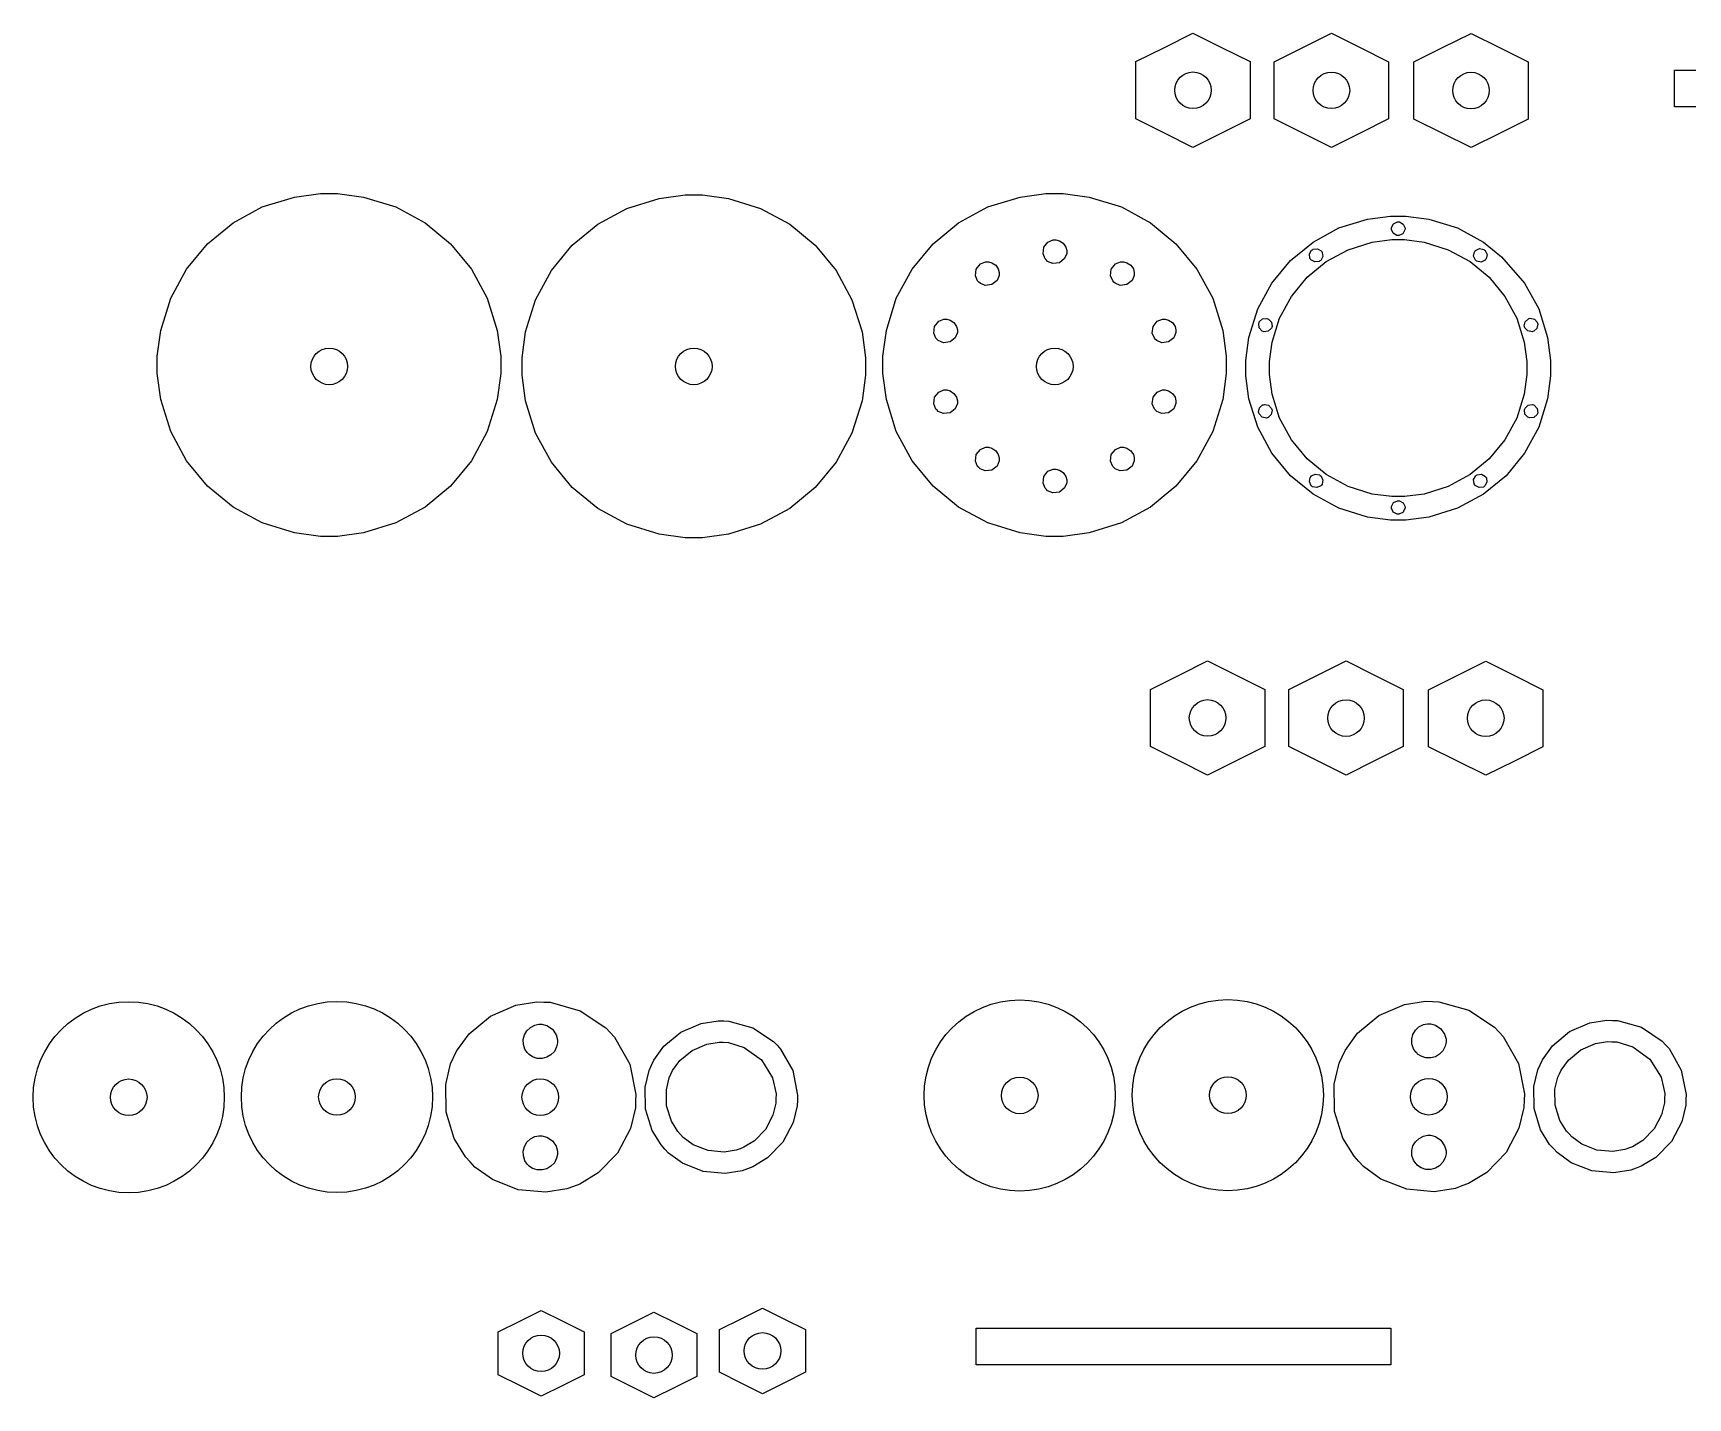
# Model space of a CAD drawing. Extents: x -158 to 1119, y 475 to 1777.
# Drawn here: x -146.5 to 34.4, y 478.4 to 627.6 of the extents above; entities that cross this region are included whole.
import ezdxf

# ---------------------------------------------------------------- set-up
doc = ezdxf.new("R2010")
doc.units = 0
doc.header["$MEASUREMENT"] = 0

msp = doc.modelspace()

# ---------------------------------------------------------------- linework, layer by layer
at = {"color": 0}
for points in [[(-16.61, 626.08), (-13.48, 624.52), (-13.48, 618.27), (-16.61, 616.71), (-19.74, 615.15), (-22.87, 616.71), (-26, 618.27), (-26, 624.52), (-22.87, 626.08), (-19.74, 627.64)], [(-1.48, 626.06), (1.65, 624.5), (1.65, 618.25), (-1.48, 616.69), (-4.61, 615.13), (-10.87, 618.25), (-10.87, 624.5), (-7.74, 626.06), (-4.61, 627.62)], [(13.78, 626.05), (16.91, 624.49), (16.91, 618.24), (13.78, 616.68), (10.66, 615.12), (4.4, 618.24), (4.4, 624.49), (7.53, 626.05), (10.66, 627.61)], [(-113.24, 610.1), (-110.4, 609.72), (-106.88, 608.63), (-103.69, 606.9), (-100.91, 604.61), (-98.62, 601.84), (-96.89, 598.65), (-95.8, 595.14), (-95.41, 592.31), (-95.41, 591.36), (-95.41, 590.42), (-95.8, 587.59), (-96.89, 584.07), (-98.62, 580.89), (-100.91, 578.11), (-103.69, 575.83), (-106.88, 574.1), (-110.4, 573.01), (-113.24, 572.62), (-114.19, 572.62), (-115.13, 572.62), (-117.97, 573.01), (-121.49, 574.1), (-124.68, 575.83), (-127.46, 578.11), (-129.75, 580.89), (-131.49, 584.07), (-132.58, 587.59), (-132.96, 590.42), (-132.96, 591.36), (-132.96, 592.31), (-132.58, 595.14), (-131.49, 598.65), (-129.75, 601.84), (-127.46, 604.61), (-124.68, 606.9), (-121.49, 608.63), (-117.97, 609.72), (-115.13, 610.1), (-114.19, 610.1)], [(-73.37, 609.94), (-70.53, 609.56), (-67.01, 608.47), (-63.82, 606.74), (-61.04, 604.45), (-58.75, 601.68), (-57.02, 598.49), (-55.92, 594.98), (-55.54, 592.14), (-55.54, 591.2), (-55.54, 590.26), (-55.92, 587.43), (-57.02, 583.91), (-58.75, 580.73), (-61.04, 577.95), (-63.82, 575.66), (-67.01, 573.94), (-70.53, 572.85), (-73.37, 572.46), (-74.31, 572.46), (-75.26, 572.46), (-78.09, 572.85), (-81.62, 573.94), (-84.81, 575.66), (-87.59, 577.95), (-89.88, 580.73), (-91.61, 583.91), (-92.7, 587.43), (-93.08, 590.26), (-93.08, 591.2), (-93.08, 592.14), (-92.7, 594.98), (-91.61, 598.49), (-89.88, 601.68), (-87.59, 604.45), (-84.81, 606.74), (-81.62, 608.47), (-78.09, 609.56), (-75.26, 609.94), (-74.31, 609.94)], [(-33.92, 610.1), (-31.09, 609.72), (-27.57, 608.63), (-24.38, 606.9), (-21.6, 604.61), (-19.31, 601.84), (-17.57, 598.65), (-16.48, 595.14), (-16.1, 592.31), (-16.1, 591.36), (-16.1, 590.42), (-16.48, 587.59), (-17.57, 584.07), (-19.31, 580.89), (-21.6, 578.11), (-24.38, 575.83), (-27.57, 574.1), (-31.09, 573.01), (-33.92, 572.62), (-34.87, 572.62), (-35.82, 572.62), (-38.65, 573.01), (-42.18, 574.1), (-45.37, 575.83), (-48.15, 578.11), (-50.44, 580.89), (-52.17, 584.07), (-53.26, 587.59), (-53.64, 590.42), (-53.64, 591.36), (-53.64, 592.31), (-53.26, 595.14), (-52.17, 598.65), (-50.44, 601.84), (-48.15, 604.61), (-45.37, 606.9), (-42.18, 608.63), (-38.65, 609.72), (-35.82, 610.1), (-34.87, 610.1)], [(-13.97, 590.18), (-13.97, 591.01), (-13.97, 591.85), (-13.63, 594.36), (-12.66, 597.48), (-11.12, 600.31), (-9.09, 602.77), (-6.62, 604.8), (-3.79, 606.34), (-0.66, 607.31), (1.85, 607.64), (2.7, 607.64), (3.54, 607.64), (6.05, 607.31), (9.18, 606.34), (12.01, 604.8), (14, 603.17), (16.51, 600.31), (18.05, 597.48), (19.02, 594.36), (19.36, 591.85), (19.36, 591.01), (19.36, 590.18), (19.02, 587.66), (18.05, 584.54), (16.51, 581.71), (14.48, 579.25), (12.01, 577.22), (9.18, 575.69), (6.05, 574.72), (3.54, 574.38), (2.7, 574.38), (1.85, 574.38), (-0.66, 574.72), (-3.79, 575.69), (-6.62, 577.22), (-9.09, 579.25), (-11.12, 581.71), (-12.66, 584.54), (-13.63, 587.66)], [(2.83, 606.99), (3.24, 606.75), (3.44, 606.33), (3.44, 606.22), (3.43, 606.12), (3.2, 605.71), (2.77, 605.51), (2.67, 605.51), (2.56, 605.52), (2.15, 605.75), (1.95, 606.18), (1.96, 606.28), (1.96, 606.38), (2.19, 606.8), (2.62, 607), (2.72, 606.99)], [(-34.72, 605.04), (-34.34, 604.94), (-33.92, 604.66), (-33.65, 604.24), (-33.54, 603.86), (-33.54, 603.73), (-33.54, 603.55), (-33.77, 602.99), (-34.35, 602.53), (-35.07, 602.45), (-35.63, 602.68), (-35.77, 602.81), (-35.9, 602.95), (-36.13, 603.51), (-36.05, 604.23), (-35.59, 604.8), (-35.03, 605.04), (-34.84, 605.04)], [(16.77, 591.72), (16.77, 591.01), (16.77, 590.3), (16.48, 588.18), (15.66, 585.55), (14.36, 583.16), (12.64, 581.08), (10.56, 579.37), (8.17, 578.07), (5.53, 577.25), (3.4, 576.97), (2.7, 576.97), (1.99, 576.97), (-0.14, 577.25), (-2.78, 578.07), (-5.17, 579.37), (-7.25, 581.08), (-8.97, 583.16), (-10.27, 585.55), (-11.09, 588.18), (-11.38, 590.3), (-11.38, 591.01), (-11.38, 591.72), (-11.09, 593.84), (-10.27, 596.48), (-8.97, 598.86), (-7.25, 600.94), (-5.17, 602.66), (-2.78, 603.95), (-0.14, 604.77), (1.99, 605.06), (2.7, 605.06), (3.4, 605.06), (5.53, 604.77), (8.17, 603.95), (10.56, 602.66), (12.64, 600.94), (14.36, 598.86), (15.66, 596.48), (16.48, 593.84)], [(-42.1, 602.64), (-41.72, 602.54), (-41.31, 602.26), (-41.03, 601.85), (-40.92, 601.47), (-40.92, 601.34), (-40.92, 601.15), (-41.16, 600.59), (-41.73, 600.14), (-42.45, 600.05), (-43.01, 600.29), (-43.15, 600.42), (-43.28, 600.55), (-43.51, 601.11), (-43.43, 601.84), (-42.97, 602.41), (-42.41, 602.64), (-42.23, 602.64)], [(-27.34, 602.64), (-26.96, 602.54), (-26.54, 602.26), (-26.26, 601.85), (-26.16, 601.47), (-26.16, 601.34), (-26.16, 601.15), (-26.39, 600.59), (-26.97, 600.14), (-27.69, 600.05), (-28.25, 600.29), (-28.38, 600.42), (-28.52, 600.55), (-28.75, 601.11), (-28.67, 601.84), (-28.21, 602.41), (-27.65, 602.64), (-27.46, 602.64)], [(-6.61, 604.01), (-6.14, 604.07), (-5.72, 603.84), (-5.66, 603.75), (-5.61, 603.67), (-5.55, 603.2), (-5.78, 602.78), (-5.87, 602.73), (-5.95, 602.67), (-6.42, 602.62), (-6.84, 602.85), (-6.9, 602.93), (-6.95, 603.01), (-7.01, 603.49), (-6.78, 603.9), (-6.69, 603.96)], [(12.21, 603.86), (12.41, 603.43), (12.31, 602.97), (12.25, 602.88), (12.19, 602.8), (11.76, 602.61), (11.29, 602.7), (11.21, 602.76), (11.13, 602.83), (10.93, 603.25), (11.02, 603.72), (11.09, 603.8), (11.15, 603.88), (11.58, 604.08), (12.05, 603.99), (12.13, 603.92)], [(-46.66, 596.38), (-46.28, 596.27), (-45.87, 596), (-45.59, 595.58), (-45.49, 595.2), (-45.49, 595.07), (-45.49, 594.89), (-45.72, 594.33), (-46.29, 593.87), (-47.02, 593.79), (-47.58, 594.02), (-47.71, 594.15), (-47.84, 594.29), (-48.07, 594.85), (-47.99, 595.57), (-47.54, 596.14), (-46.98, 596.38), (-46.79, 596.38)], [(-22.78, 596.38), (-22.4, 596.27), (-21.98, 595.99), (-21.7, 595.58), (-21.6, 595.2), (-21.6, 595.07), (-21.6, 594.89), (-21.83, 594.33), (-22.4, 593.87), (-23.13, 593.79), (-23.69, 594.02), (-23.82, 594.15), (-23.96, 594.29), (-24.19, 594.85), (-24.11, 595.57), (-23.65, 596.14), (-23.09, 596.38), (-22.9, 596.38)], [(-12.56, 595.88), (-12.52, 595.98), (-12.49, 596.07), (-12.14, 596.39), (-11.67, 596.45), (-11.57, 596.41), (-11.47, 596.38), (-11.16, 596.03), (-11.1, 595.56), (-11.13, 595.47), (-11.17, 595.37), (-11.52, 595.05), (-11.99, 594.99), (-12.08, 595.03), (-12.18, 595.06), (-12.5, 595.41)], [(17.11, 596.46), (17.58, 596.37), (17.9, 596.02), (17.93, 595.92), (17.96, 595.83), (17.86, 595.36), (17.52, 595.04), (17.42, 595.01), (17.32, 594.98), (16.86, 595.08), (16.53, 595.42), (16.5, 595.52), (16.48, 595.62), (16.57, 596.08), (16.92, 596.41), (17.02, 596.43)], [(-46.66, 588.63), (-46.28, 588.53), (-45.87, 588.25), (-45.59, 587.83), (-45.49, 587.45), (-45.49, 587.33), (-45.49, 587.14), (-45.72, 586.58), (-46.29, 586.13), (-47.02, 586.04), (-47.58, 586.28), (-47.71, 586.41), (-47.84, 586.54), (-48.07, 587.1), (-47.99, 587.83), (-47.54, 588.4), (-46.98, 588.63), (-46.79, 588.63)], [(-22.78, 588.63), (-22.4, 588.53), (-21.98, 588.25), (-21.7, 587.83), (-21.6, 587.45), (-21.6, 587.33), (-21.6, 587.14), (-21.83, 586.58), (-22.4, 586.13), (-23.13, 586.04), (-23.69, 586.28), (-23.82, 586.41), (-23.96, 586.54), (-24.19, 587.1), (-24.11, 587.83), (-23.65, 588.4), (-23.09, 588.63), (-22.9, 588.63)], [(-12.57, 586.2), (-12.47, 586.66), (-12.13, 586.99), (-12.03, 587.01), (-11.93, 587.04), (-11.47, 586.95), (-11.14, 586.6), (-11.11, 586.5), (-11.09, 586.41), (-11.18, 585.94), (-11.53, 585.62), (-11.62, 585.59), (-11.72, 585.56), (-12.19, 585.66), (-12.51, 586), (-12.54, 586.1)], [(17.47, 587), (17.57, 586.96), (17.89, 586.61), (17.95, 586.14), (17.91, 586.05), (17.88, 585.95), (17.53, 585.63), (17.06, 585.57), (16.96, 585.61), (16.86, 585.64), (16.54, 585.99), (16.49, 586.46), (16.52, 586.56), (16.56, 586.65), (16.91, 586.97), (17.38, 587.03)], [(-42.1, 582.36), (-41.72, 582.26), (-41.31, 581.98), (-41.03, 581.57), (-40.92, 581.19), (-40.92, 581.06), (-40.92, 580.88), (-41.16, 580.31), (-41.73, 579.86), (-42.45, 579.78), (-43.01, 580.01), (-43.15, 580.14), (-43.28, 580.27), (-43.51, 580.83), (-43.43, 581.56), (-42.97, 582.13), (-42.41, 582.36), (-42.23, 582.36)], [(-27.34, 582.36), (-26.96, 582.26), (-26.54, 581.98), (-26.26, 581.57), (-26.16, 581.19), (-26.16, 581.06), (-26.16, 580.88), (-26.39, 580.31), (-26.97, 579.86), (-27.69, 579.78), (-28.25, 580.01), (-28.38, 580.14), (-28.52, 580.27), (-28.75, 580.83), (-28.67, 581.56), (-28.21, 582.13), (-27.65, 582.36), (-27.46, 582.36)], [(-34.72, 579.97), (-34.34, 579.87), (-33.92, 579.59), (-33.65, 579.17), (-33.54, 578.79), (-33.54, 578.67), (-33.54, 578.48), (-33.77, 577.92), (-34.35, 577.47), (-35.07, 577.38), (-35.63, 577.61), (-35.77, 577.75), (-35.9, 577.88), (-36.13, 578.44), (-36.05, 579.17), (-35.59, 579.74), (-35.03, 579.97), (-34.85, 579.97)], [(-6.82, 578.16), (-7.02, 578.6), (-6.92, 579.06), (-6.86, 579.14), (-6.8, 579.22), (-6.37, 579.42), (-5.9, 579.33), (-5.82, 579.26), (-5.74, 579.2), (-5.55, 578.77), (-5.63, 578.31), (-5.7, 578.23), (-5.76, 578.15), (-6.19, 577.95), (-6.66, 578.04), (-6.74, 578.1)], [(12, 578.01), (11.53, 577.96), (11.11, 578.19), (11.06, 578.27), (11, 578.36), (10.94, 578.83), (11.17, 579.24), (11.26, 579.3), (11.34, 579.35), (11.81, 579.41), (12.23, 579.18), (12.29, 579.09), (12.34, 579.01), (12.4, 578.54), (12.17, 578.13), (12.08, 578.07)], [(2.57, 575.04), (2.15, 575.27), (1.95, 575.7), (1.96, 575.8), (1.96, 575.9), (2.19, 576.31), (2.62, 576.51), (2.72, 576.51), (2.83, 576.51), (3.24, 576.27), (3.44, 575.85), (3.44, 575.74), (3.43, 575.64), (3.2, 575.23), (2.77, 575.03), (2.67, 575.03)], [(-15.01, 557.46), (-11.88, 555.89), (-11.88, 549.65), (-15.01, 548.09), (-18.14, 546.53), (-21.26, 548.09), (-24.39, 549.65), (-24.39, 555.89), (-21.26, 557.46), (-18.14, 559.02)], [(0.12, 557.44), (3.25, 555.88), (3.25, 549.63), (0.12, 548.07), (-3.01, 546.51), (-9.26, 549.63), (-9.26, 555.88), (-6.14, 557.44), (-3.01, 559)], [(15.39, 557.42), (18.52, 555.86), (18.52, 549.62), (15.39, 548.06), (12.26, 546.5), (6, 549.62), (6, 555.86), (9.13, 557.42), (12.26, 558.99)], [(-90, 521.68), (-86.73, 520.76), (-83.91, 518.89), (-83.44, 518.38), (-82.97, 517.87), (-81.31, 514.92), (-80.64, 511.6), (-80.67, 510.91), (-80.7, 510.14), (-81.24, 507.87), (-82.65, 505.2), (-84.76, 503.03), (-86.76, 501.81), (-87.47, 501.54), (-88.19, 501.28), (-90.5, 500.91), (-93.52, 501.18), (-96.33, 502.3), (-98.23, 503.67), (-98.74, 504.23), (-99.26, 504.79), (-100.49, 506.78), (-101.39, 509.67), (-101.43, 512.69), (-100.89, 514.96), (-100.57, 515.66), (-100.25, 516.35), (-98.87, 518.24), (-96.55, 520.18), (-93.77, 521.37), (-91.46, 521.74), (-90.69, 521.71)], [(7.13, 521.74), (10.4, 520.82), (13.23, 518.95), (13.7, 518.44), (14.17, 517.93), (15.83, 514.98), (16.49, 511.66), (16.47, 510.97), (16.44, 510.2), (15.89, 507.93), (14.49, 505.25), (12.37, 503.09), (10.38, 501.87), (9.66, 501.6), (8.94, 501.34), (6.63, 500.97), (3.62, 501.24), (0.8, 502.36), (-1.09, 503.73), (-1.61, 504.29), (-2.13, 504.85), (-3.35, 506.84), (-4.26, 509.73), (-4.3, 512.75), (-3.75, 515.02), (-3.43, 515.72), (-3.11, 516.41), (-1.74, 518.3), (0.59, 520.24), (3.37, 521.43), (5.68, 521.8), (6.44, 521.77)], [(-90.91, 519.28), (-90.36, 519.13), (-89.77, 518.73), (-89.36, 518.13), (-89.22, 517.59), (-89.22, 517.4), (-89.22, 517.26), (-89.31, 516.82), (-89.55, 516.32), (-89.92, 515.94), (-90.38, 515.67), (-90.89, 515.54), (-91.42, 515.55), (-91.94, 515.73), (-92.32, 515.98), (-92.42, 516.08), (-92.52, 516.18), (-92.77, 516.55), (-92.94, 517.08), (-92.96, 517.61), (-92.82, 518.12), (-92.56, 518.58), (-92.17, 518.94), (-91.68, 519.19), (-91.24, 519.28), (-91.09, 519.28)], [(-67.85, 518.89), (-65.58, 517.39), (-65.21, 516.98), (-64.83, 516.57), (-63.5, 514.21), (-62.96, 511.54), (-62.98, 510.99), (-63.01, 510.38), (-63.45, 508.56), (-64.57, 506.41), (-66.27, 504.67), (-67.86, 503.69), (-68.44, 503.48), (-69.01, 503.27), (-70.87, 502.98), (-73.29, 503.19), (-75.54, 504.09), (-77.06, 505.19), (-77.48, 505.64), (-77.89, 506.09), (-78.87, 507.68), (-79.6, 510), (-79.63, 512.42), (-79.19, 514.24), (-78.94, 514.8), (-78.68, 515.35), (-77.58, 516.87), (-75.72, 518.42), (-73.49, 519.38), (-71.63, 519.67), (-71.02, 519.65), (-70.47, 519.63)], [(6.22, 519.34), (6.77, 519.19), (7.37, 518.79), (7.77, 518.19), (7.92, 517.64), (7.92, 517.46), (7.92, 517.32), (7.83, 516.88), (7.58, 516.38), (7.22, 516), (6.76, 515.73), (6.25, 515.6), (5.71, 515.61), (5.19, 515.79), (4.82, 516.03), (4.72, 516.14), (4.61, 516.24), (4.37, 516.61), (4.19, 517.13), (4.18, 517.67), (4.31, 518.18), (4.58, 518.64), (4.96, 519), (5.46, 519.25), (5.9, 519.34), (6.04, 519.34)], [(29.29, 518.95), (31.55, 517.45), (31.93, 517.04), (32.31, 516.63), (33.64, 514.26), (34.17, 511.6), (34.15, 511.05), (34.13, 510.44), (33.69, 508.62), (32.56, 506.47), (30.87, 504.73), (29.27, 503.75), (28.7, 503.54), (28.12, 503.33), (26.27, 503.04), (23.85, 503.25), (21.59, 504.15), (20.07, 505.25), (19.66, 505.7), (19.24, 506.15), (18.26, 507.74), (17.54, 510.06), (17.51, 512.48), (17.94, 514.3), (18.2, 514.86), (18.45, 515.41), (19.56, 516.93), (21.42, 518.48), (23.65, 519.44), (25.5, 519.73), (26.12, 519.71), (26.67, 519.69)], [(26.61, 517.35), (28.35, 516.81), (30.21, 515.45), (31.43, 513.49), (31.83, 511.72), (31.81, 511.14), (31.79, 510.7), (31.48, 509.39), (30.67, 507.84), (29.45, 506.59), (28.3, 505.89), (27.88, 505.73), (27.47, 505.58), (26.14, 505.37), (24.39, 505.52), (22.77, 506.17), (21.68, 506.96), (21.38, 507.29), (21.08, 507.61), (20.37, 508.76), (19.85, 510.42), (19.83, 512.17), (20.14, 513.48), (20.33, 513.88), (20.51, 514.28), (21.3, 515.37), (22.64, 516.49), (24.25, 517.18), (25.58, 517.39), (26.03, 517.37)], [(-70.53, 517.29), (-68.79, 516.75), (-66.92, 515.39), (-65.71, 513.44), (-65.3, 511.66), (-65.33, 511.08), (-65.34, 510.64), (-65.66, 509.33), (-66.47, 507.78), (-67.69, 506.53), (-68.84, 505.83), (-69.25, 505.67), (-69.67, 505.52), (-71, 505.31), (-72.74, 505.47), (-74.37, 506.11), (-75.46, 506.9), (-75.76, 507.23), (-76.06, 507.55), (-76.76, 508.7), (-77.29, 510.36), (-77.31, 512.11), (-76.99, 513.42), (-76.81, 513.82), (-76.63, 514.22), (-75.83, 515.31), (-74.49, 516.43), (-72.88, 517.12), (-71.55, 517.33), (-71.11, 517.32)], [(-90.91, 507.08), (-90.36, 506.94), (-89.77, 506.54), (-89.36, 505.94), (-89.22, 505.39), (-89.22, 505.21), (-89.22, 505.06), (-89.31, 504.63), (-89.55, 504.13), (-89.92, 503.75), (-90.37, 503.48), (-90.89, 503.35), (-91.42, 503.36), (-91.94, 503.53), (-92.31, 503.78), (-92.42, 503.88), (-92.52, 503.99), (-92.77, 504.36), (-92.94, 504.88), (-92.96, 505.42), (-92.82, 505.93), (-92.56, 506.38), (-92.17, 506.75), (-91.68, 507), (-91.24, 507.08), (-91.09, 507.08)], [(6.23, 507.14), (6.77, 507), (7.37, 506.6), (7.77, 506), (7.92, 505.45), (7.92, 505.27), (7.92, 505.12), (7.83, 504.68), (7.58, 504.19), (7.22, 503.8), (6.76, 503.54), (6.25, 503.4), (5.71, 503.42), (5.19, 503.59), (4.82, 503.84), (4.72, 503.94), (4.61, 504.05), (4.37, 504.42), (4.19, 504.94), (4.18, 505.48), (4.31, 505.99), (4.58, 506.44), (4.97, 506.81), (5.46, 507.06), (5.9, 507.14), (6.04, 507.14)], [(-88.64, 486.83), (-86.3, 485.66), (-86.3, 480.97), (-88.64, 479.8), (-90.99, 478.63), (-93.34, 479.8), (-95.69, 480.97), (-95.69, 485.66), (-93.34, 486.83), (-90.99, 488)], [(-76.31, 486.64), (-73.96, 485.47), (-73.96, 480.78), (-76.31, 479.61), (-78.66, 478.43), (-81.01, 479.61), (-83.36, 480.78), (-83.36, 485.47), (-81.01, 486.64), (-78.66, 487.81)], [(-64.45, 487.09), (-62.1, 485.92), (-62.1, 481.23), (-64.45, 480.06), (-66.8, 478.88), (-69.14, 480.06), (-71.49, 481.23), (-71.49, 485.92), (-69.14, 487.09), (-66.8, 488.26)]]:
    msp.add_lwpolyline(points, close=True, dxfattribs=at)
at = {"linetype": 'Continuous'}
for points in [[(78.22, 623.57), (78.22, 619.57), (78.22, 619.57), (32.9, 619.57), (32.9, 619.57), (32.9, 623.57)], [(1.89, 486.05), (1.89, 482.05), (1.89, 482.05), (-43.44, 482.05), (-43.44, 482.05), (-43.44, 486.05)]]:
    msp.add_lwpolyline(points, close=True, dxfattribs=at)
for centre, radius in [((-19.74, 621.39), 2), ((-4.61, 621.38), 2), ((10.65, 621.36), 2), ((-114.16, 591.2), 2), ((-74.31, 591.2), 2), ((-34.85, 591.2), 2), ((-18.14, 552.77), 2), ((-3.01, 552.75), 2), ((12.26, 552.74), 2), ((-136.08, 511.3), 10.45), ((-113.32, 511.33), 10.45), ((-38.68, 511.5), 10.45), ((-15.93, 511.53), 10.45), ((-136.08, 511.3), 2), ((-113.32, 511.33), 2), ((-91.09, 511.31), 2), ((-38.68, 511.5), 2), ((-15.93, 511.53), 2), ((6.04, 511.36), 2), ((-91, 483.31), 2), ((-78.66, 483.12), 2), ((-66.8, 483.57), 2)]:
    msp.add_circle(centre, radius, dxfattribs=at)

doc.saveas('drawing.dxf')
